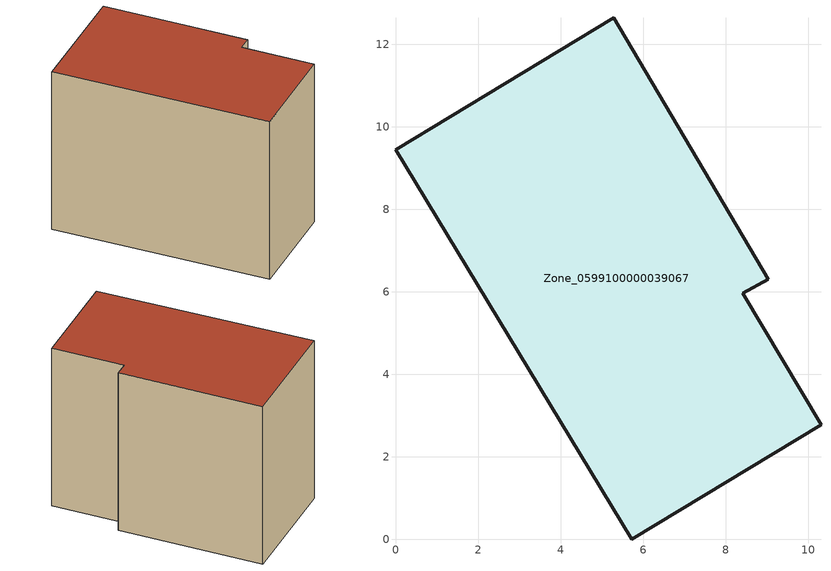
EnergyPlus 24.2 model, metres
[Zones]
Zone_0599100000039067
 floor ground (C_G): 0,9.44 5.29,12.64 9.03,6.31 8.42,5.96 10.31,2.78 5.72,0 z0
 wall outside (C_F): 5.72,0 10.31,2.78 8.42,5.96 9.03,6.31 5.29,12.64 0,9.44 5.72,0 z0:8.73
 roof outside (C_R): 5.29,12.64 0,9.44 5.72,0 10.31,2.78 8.42,5.96 9.03,6.31 z8.73
[BUILDING]
Pand.0599100000039067: North Axis=0; Terrain=City; Loads Convergence Tolerance Value=0.04; Temperature Convergence Tolerance Value=0.4; Solar Distribution=FullExterior; Maximum Number of Warmup Days=25; Minimum Number of Warmup Days=1
[Site:Location]
Rotterdam.The.Hague.AP_ZH_NLD Design_Conditions: Latitude=51.96; Longitude=4.45; Time Zone=1; Elevation=-4.5
[SITE:GROUNDTEMPERATURE:BUILDINGSURFACE]
18, 18, 18, 18, 18, 18, 18, 18, 18, 18, 18, 18
[MATERIAL] Thermal Absorptance=0.9; Solar Absorptance=0.7; Visible Absorptance=0.7
Name | Roughness | Thickness | Conductivity | Density | Specific Heat
G.TI.1946-1964 | MediumSmooth | 0.15 | 1 | 540 | 1210
F.TI.1946-1964 | Rough | 0.3 | 0.857143 | 1920 | 840
R.TI.1946-1964 | MediumRough | 0.2 | 0.277778 | 1500 | 1000
[CONSTRUCTION]
C_G: G.TI.1946-1964
C_F: F.TI.1946-1964
C_R: R.TI.1946-1964
[ZONE]
Zone_0599100000039067: Type=1; Multiplier=1; Ceiling Height=Autocalculate; Volume=Autocalculate; Floor Area=autocalculate; Part of Total Floor Area=Yes
[ZONEINFILTRATION:DESIGNFLOWRATE]
Infil_Zone_0599100000039067: Zone or ZoneList or Space or SpaceList=Zone_0599100000039067; Schedule=AlwaysOn; Design Flow Rate Calculation Method=Flow/Area; Flow Rate per Floor Area=0.003; Constant Term Coefficient=1; Temperature Term Coefficient=0; Velocity Term Coefficient=0; Velocity Squared Term Coefficient=0
[HVACTEMPLATE:ZONE:IDEALLOADSAIRSYSTEM]
Zone_0599100000039067: Maximum Heating Supply Air Temperature=50; Minimum Cooling Supply Air Temperature=13; Maximum Heating Supply Air Humidity Ratio=0.0156; Minimum Cooling Supply Air Humidity Ratio=0.0077; Heating Limit=NoLimit; Cooling Limit=NoLimit; Dehumidification Control Type=ConstantSensibleHeatRatio; Cooling Sensible Heat Ratio=0.7; Dehumidification Setpoint=60; Humidification Control Type=None; Humidification Setpoint=30; Outdoor Air Method=None; Outdoor Air Flow Rate per Person=0.00944; Outdoor Air Flow Rate per Zone Floor Area=0; Outdoor Air Flow Rate per Zone=0; Demand Controlled Ventilation Type=None; Outdoor Air Economizer Type=NoEconomizer; Heat Recovery Type=None; Sensible Heat Recovery Effectiveness=0.7; Latent Heat Recovery Effectiveness=0.65
[ZONECONTROL:THERMOSTAT]
ThermostatControl_Zone_0599100000039067: Zone or ZoneList=Zone_0599100000039067; Control Type Schedule=DualSetpointControlType; Control 1=Thermostat_Zone_0599100000039067; Temperature Difference Between Cutout And Setpoint=0
[THERMOSTATSETPOINT:DUALSETPOINT]
Thermostat_Zone_0599100000039067: Heating Setpoint Temperature Schedule=HeatingSetpoint_Zone_0599100000039067; Cooling Setpoint Temperature Schedule=CoolingSetpoint_Zone_0599100000039067
[SCHEDULE:COMPACT]
HeatingSetpoint_Zone_0599100000039067: Through: 12/31, For: AllDays, Until: 24:00, 21
CoolingSetpoint_Zone_0599100000039067: Through: 12/31, For: AllDays, Until: 24:00, 24
DualSetpointControlType: Through: 12/31, For: AllDays, Until: 24:00, 4
AlwaysOn: Through: 12/31, For: AllDays, Until: 24:00, 1
